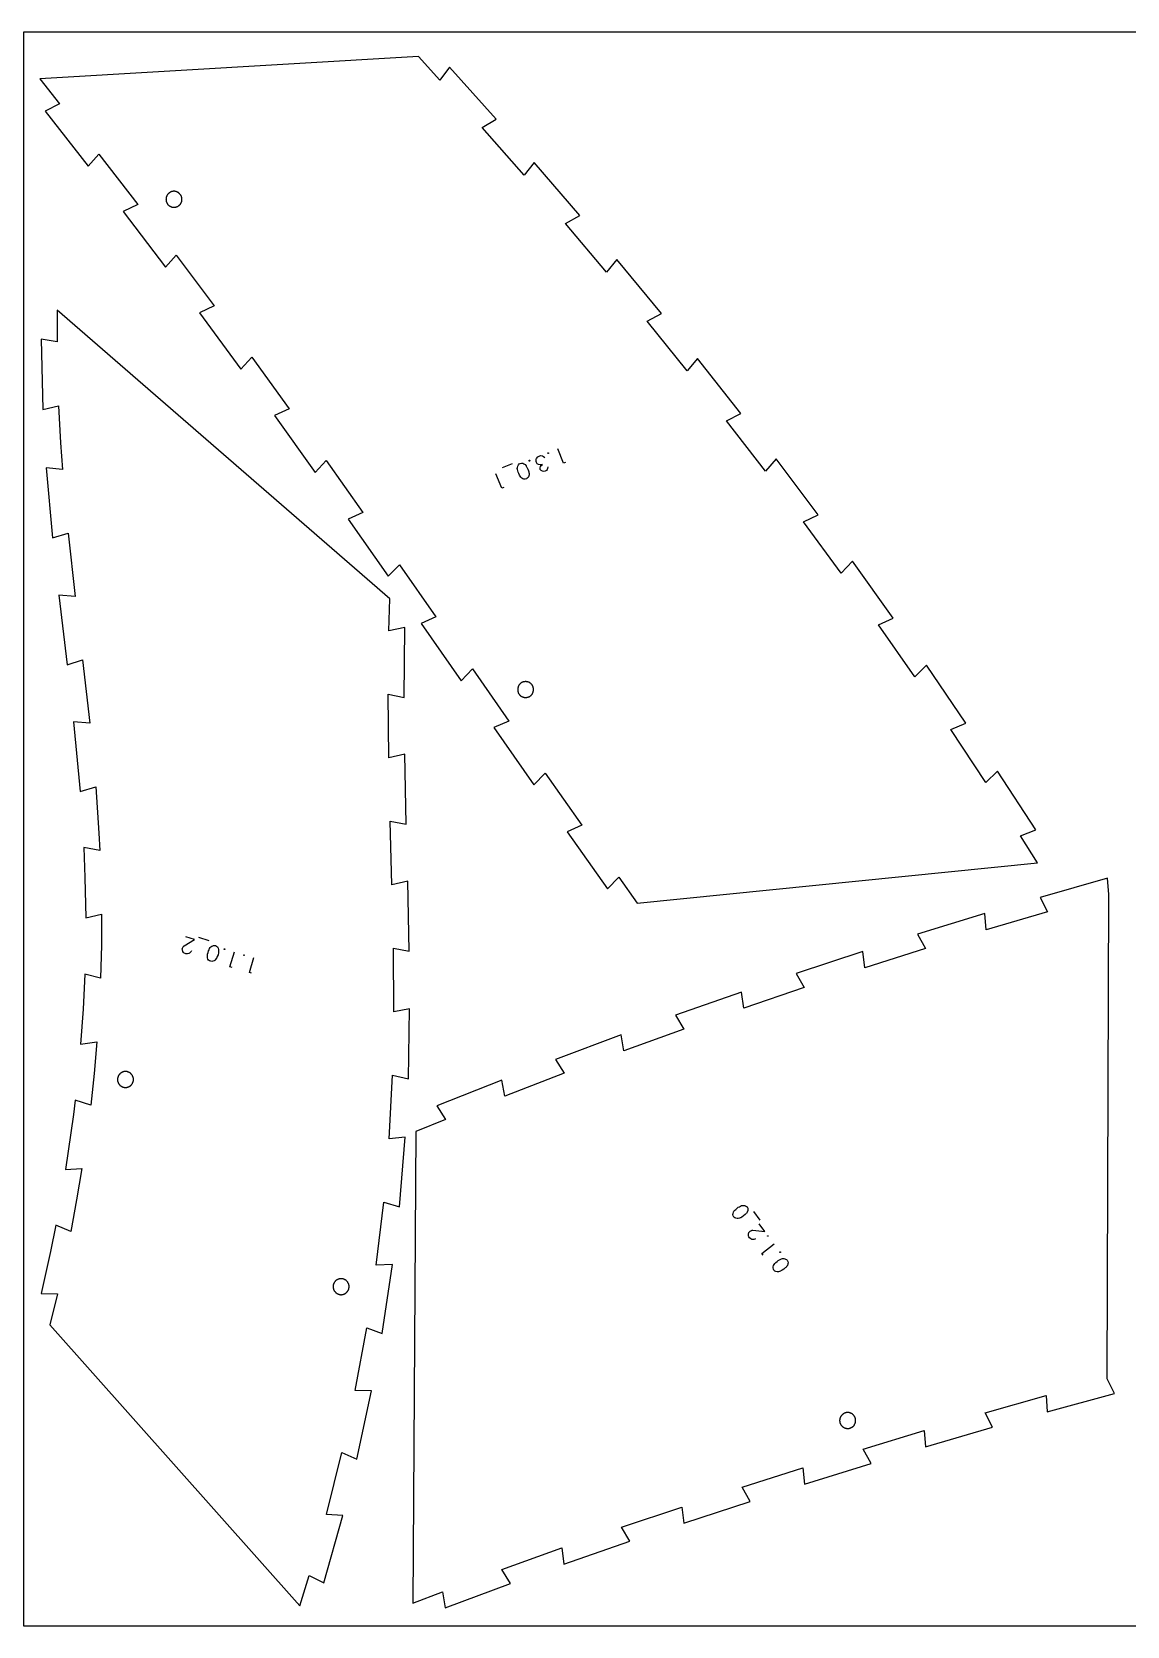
# Model space of a CAD drawing. Header units: millimetres. Extents: x 0 to 7990, y -5000 to -4000.
# Drawn here: x 5605 to 6292, y -5000 to -4000 of the extents above; entities that cross this region are included whole.
import ezdxf

# ---------------------------------------------------------------- set-up
doc = ezdxf.new("R2010")
doc.units = ezdxf.units.MM
doc.header["$MEASUREMENT"] = 0
for name, color, linetype, true_color in [('Default', 18, 'Continuous', 0x000000), ('nest$l_engrave_text', 5, 'Continuous', 0x0000ff), ('nest$l_inner_cut', 3, 'Continuous', 0x00ff00), ('nest$l_outer_cut', 1, 'Continuous', 0xff0000)]:
    doc.layers.add(name, color=color, linetype=linetype, true_color=true_color)

msp = doc.modelspace()

# ---------------------------------------------------------------- linework, layer by layer
at = {"layer": 'Default'}
msp.add_lwpolyline([(5600, -5000), (5600, -4000), (6300, -4000), (6300, -5000)], close=True, dxfattribs=at)
at = {"layer": 'nest$l_engrave_text'}
for points in [[(5917.2, -4269.2), (5917.1, -4269.2), (5916.9, -4269), (5916.9, -4268.9), (5917.1, -4268.7), (5917.2, -4268.7), (5917.4, -4268.9), (5917.4, -4269.1)], [(5929.1, -4264.4), (5928.9, -4264.4), (5928.8, -4264.3), (5928.8, -4264.1), (5928.9, -4264), (5929.1, -4264), (5929.2, -4264.1), (5929.2, -4264.3)], [(5913, -4270.6), (5913.7, -4270.9), (5914.4, -4271.4), (5915.1, -4272.2), (5915.2, -4272.3), (5915.2, -4272.5), (5915.4, -4272.8), (5915.6, -4273.1), (5916.2, -4274.3), (5916.6, -4275.4), (5916.7, -4275.9), (5916.8, -4276.3), (5916.8, -4276.5), (5916.9, -4276.7), (5916.9, -4277.3), (5916.9, -4277.9), (5916.8, -4278.4), (5916.7, -4278.7), (5916.3, -4279.5), (5915.8, -4280), (5915.3, -4280.3), (5914.5, -4280.6), (5913.7, -4280.5), (5913, -4280.3), (5912.3, -4279.9), (5911.8, -4279.4), (5911.3, -4278.6), (5910.9, -4278), (5910.5, -4277.1), (5910.1, -4276.1), (5909.8, -4275.3), (5909.6, -4274.5), (5909.5, -4273.9), (5909.6, -4273.2), (5909.8, -4272.5), (5910, -4271.9), (5910.3, -4271.5), (5910.8, -4271), (5911.3, -4270.7), (5912.1, -4270.6)], [(5721.5, -4574), (5721.9, -4574.7), (5722.2, -4575.5), (5722.2, -4576.6), (5722.2, -4576.7), (5722.2, -4576.9), (5722.1, -4577.2), (5722, -4577.6), (5721.8, -4578.9), (5721.3, -4580), (5721.1, -4580.5), (5721, -4580.8), (5720.9, -4581), (5720.8, -4581.1), (5720, -4582.1), (5719.7, -4582.5), (5719.4, -4582.7), (5718.6, -4583), (5717.9, -4583.1), (5717.2, -4583), (5716.5, -4582.7), (5715.9, -4582.2), (5715.5, -4581.6), (5715.3, -4580.8), (5715.2, -4580.1), (5715.2, -4579.2), (5715.3, -4578.5), (5715.6, -4577.4), (5715.9, -4576.5), (5716.2, -4575.7), (5716.5, -4575), (5716.8, -4574.4), (5717.3, -4573.9), (5717.9, -4573.5), (5718.5, -4573.2), (5719, -4573), (5719.6, -4573), (5720.2, -4573.1), (5720.9, -4573.4)], [(5725.8, -4575.6), (5725.6, -4575.5), (5725.6, -4575.3), (5725.7, -4575.1), (5725.9, -4575.1), (5726.1, -4575.2), (5726.1, -4575.4), (5726, -4575.6)], [(5738, -4579.3), (5737.9, -4579.2), (5737.9, -4579), (5738, -4578.9), (5738.1, -4578.9), (5738.3, -4579), (5738.3, -4579.2), (5738.2, -4579.3)], [(6054.2, -4738.6), (6054.2, -4739.4), (6053.8, -4740.3), (6053.3, -4741.1), (6053.2, -4741.2), (6053, -4741.4), (6052.8, -4741.6), (6052.5, -4741.9), (6051.5, -4742.7), (6050.5, -4743.4), (6050.1, -4743.6), (6049.8, -4743.8), (6049.5, -4743.9), (6049.4, -4744), (6048.9, -4744.2), (6048.2, -4744.3), (6047.7, -4744.4), (6047.4, -4744.4), (6046.6, -4744.2), (6046, -4743.9), (6045.5, -4743.4), (6045, -4742.7), (6044.8, -4741.9), (6044.9, -4741.2), (6045.2, -4740.4), (6045.5, -4739.8), (6046.1, -4739.1), (6046.6, -4738.6), (6047.4, -4737.9), (6048.2, -4737.3), (6048.9, -4736.9), (6049.6, -4736.5), (6050.2, -4736.2), (6050.8, -4736.1), (6051.6, -4736.1), (6052.2, -4736.2), (6052.8, -4736.3), (6053.3, -4736.7), (6053.7, -4737.1), (6054.1, -4737.8)], [(6066.6, -4755.4), (6066.5, -4755.3), (6066.6, -4755.1), (6066.8, -4755.1), (6066.9, -4755.1), (6067, -4755.3), (6066.9, -4755.5), (6066.7, -4755.5)], [(6079.4, -4772.1), (6079.3, -4772.8), (6079, -4773.7), (6078.4, -4774.5), (6078.4, -4774.6), (6078.2, -4774.8), (6078, -4775), (6077.7, -4775.3), (6076.7, -4776.1), (6075.7, -4776.8), (6075.3, -4777), (6074.9, -4777.2), (6074.7, -4777.3), (6074.6, -4777.4), (6073.4, -4777.7), (6072.9, -4777.8), (6072.6, -4777.8), (6071.7, -4777.6), (6071.1, -4777.3), (6070.6, -4776.8), (6070.2, -4776.1), (6070, -4775.3), (6070.1, -4774.6), (6070.3, -4773.8), (6070.7, -4773.2), (6071.2, -4772.5), (6071.8, -4772), (6072.6, -4771.3), (6073.3, -4770.7), (6074, -4770.3), (6074.8, -4769.9), (6075.3, -4769.6), (6076, -4769.5), (6076.8, -4769.5), (6077.4, -4769.6), (6077.9, -4769.8), (6078.5, -4770.1), (6078.9, -4770.5), (6079.2, -4771.2)], [(6074.3, -4765.6), (6074.2, -4765.5), (6074.3, -4765.3), (6074.5, -4765.2), (6074.6, -4765.3), (6074.7, -4765.5), (6074.6, -4765.7), (6074.4, -4765.7)]]:
    msp.add_lwpolyline(points, close=True, dxfattribs=at)
for points in [[(5928.8, -4272.9), (5928.6, -4273.9), (5928.3, -4274.5), (5927.8, -4275.1), (5927.1, -4275.6), (5926.2, -4275.8), (5925.3, -4275.6), (5924.5, -4275.1), (5924, -4274.4), (5923.8, -4273.5), (5924.1, -4272.6), (5924.6, -4271.9), (5925.4, -4271.3), (5924, -4271.5), (5922.9, -4271.4), (5922.1, -4270.9), (5921.5, -4270.1), (5921.3, -4269.4), (5921.3, -4268.7), (5921.3, -4268.1), (5921.6, -4267.5), (5922.4, -4266.6), (5923.6, -4265.9), (5924.4, -4265.7), (5925.3, -4265.9), (5926, -4266.3), (5926.8, -4266.9)], [(5939.9, -4270.1), (5938.6, -4270.6), (5934.9, -4261.5)], [(5901.1, -4285.7), (5899.8, -4286.3), (5896.1, -4277.2)], [(5906.3, -4270.9), (5900, -4273.5)], [(5705.1, -4576.5), (5704.9, -4576.9), (5704.4, -4577.5), (5704, -4577.8), (5703.5, -4578.1), (5702.6, -4578.3), (5701.6, -4578.2), (5701.1, -4578.1), (5700.6, -4577.8), (5700.2, -4577.4), (5699.8, -4576.9), (5699.5, -4575.8), (5699.4, -4575.3), (5699.5, -4574.8), (5699.9, -4573.9), (5700.1, -4573.6), (5700.2, -4573.5), (5700.6, -4573.2), (5707, -4569.3), (5701.5, -4567.6)], [(5716.2, -4570.1), (5709.7, -4568.1)], [(5730.6, -4586.8), (5729.3, -4586.4), (5732.1, -4577)], [(5742.8, -4590.5), (5741.5, -4590.1), (5744.3, -4580.7)], [(6062, -4745.3), (6057.9, -4739.9)], [(6059.1, -4757), (6058.6, -4757.2), (6058, -4757.4), (6057.4, -4757.4), (6056.8, -4757.4), (6056, -4757), (6055.2, -4756.4), (6054.9, -4755.9), (6054.7, -4755.4), (6054.6, -4754.8), (6054.6, -4754.2), (6054.9, -4753.2), (6055.2, -4752.7), (6055.6, -4752.3), (6056.4, -4751.9), (6056.7, -4751.8), (6056.9, -4751.7), (6057.3, -4751.7), (6064.8, -4752.4), (6061.3, -4747.7)], [(6063.9, -4767.3), (6063, -4766.2), (6070.8, -4760.3)]]:
    msp.add_lwpolyline(points, dxfattribs=at)
at = {"layer": 'nest$l_inner_cut'}
for points in [[(5689.5, -4106.9), (5689.6, -4107.1), (5689.7, -4107.2), (5689.7, -4107.4), (5689.8, -4107.5), (5689.9, -4107.7), (5690, -4107.8), (5690.1, -4108), (5690.2, -4108.1), (5690.3, -4108.2), (5690.4, -4108.4), (5690.5, -4108.5), (5690.7, -4108.6), (5690.8, -4108.7), (5690.9, -4108.8), (5691.1, -4109), (5691.2, -4109.1), (5691.3, -4109.2), (5691.5, -4109.3), (5691.6, -4109.3), (5691.8, -4109.4), (5691.9, -4109.5), (5692.1, -4109.6), (5692.3, -4109.7), (5692.4, -4109.7), (5692.6, -4109.8), (5692.7, -4109.8), (5692.9, -4109.9), (5693.1, -4109.9), (5693.3, -4109.9), (5693.4, -4110), (5693.6, -4110), (5693.8, -4110), (5693.9, -4110), (5694.1, -4110), (5694.3, -4110), (5694.5, -4110), (5694.6, -4110), (5694.8, -4110), (5695, -4110), (5695.1, -4109.9), (5695.3, -4109.9), (5695.5, -4109.8), (5695.7, -4109.8), (5695.8, -4109.7), (5696, -4109.7), (5696.1, -4109.6), (5696.3, -4109.5), (5696.5, -4109.5), (5696.6, -4109.4), (5696.8, -4109.3), (5696.9, -4109.2), (5697, -4109.1), (5697.2, -4109), (5697.3, -4108.9), (5697.5, -4108.8), (5697.6, -4108.7), (5697.7, -4108.5), (5697.8, -4108.4), (5697.9, -4108.3), (5698.1, -4108.2), (5698.2, -4108), (5698.3, -4107.9), (5698.4, -4107.7), (5698.4, -4107.6), (5698.5, -4107.4), (5698.6, -4107.3), (5698.7, -4107.1), (5698.8, -4107), (5698.8, -4106.8), (5698.9, -4106.6), (5698.9, -4106.5), (5699, -4106.3), (5699, -4106.1), (5699.1, -4106), (5699.1, -4105.8), (5699.1, -4105.6), (5699.1, -4105.5), (5699.1, -4105.3), (5699.1, -4105.1), (5699.1, -4104.9), (5699.1, -4104.8), (5699.1, -4104.6), (5699.1, -4104.4), (5699.1, -4104.2), (5699.1, -4104.1), (5699, -4103.9), (5699, -4103.7), (5698.9, -4103.6), (5698.9, -4103.4), (5698.8, -4103.2), (5698.8, -4103.1), (5698.7, -4102.9), (5698.6, -4102.8), (5698.5, -4102.6), (5698.4, -4102.5), (5698.3, -4102.3), (5698.2, -4102.2), (5698.1, -4102), (5698, -4101.9), (5697.9, -4101.8), (5697.8, -4101.6), (5697.7, -4101.5), (5697.6, -4101.4), (5697.4, -4101.3), (5697.3, -4101.2), (5697.2, -4101), (5697, -4100.9), (5696.9, -4100.8), (5696.7, -4100.8), (5696.6, -4100.7), (5696.4, -4100.6), (5696.3, -4100.5), (5696.1, -4100.4), (5696, -4100.4), (5695.8, -4100.3), (5695.6, -4100.3), (5695.5, -4100.2), (5695.3, -4100.2), (5695.1, -4100.1), (5695, -4100.1), (5694.8, -4100.1), (5694.6, -4100), (5694.4, -4100), (5694.3, -4100), (5694.1, -4100), (5693.9, -4100), (5693.7, -4100), (5693.6, -4100.1), (5693.4, -4100.1), (5693.2, -4100.1), (5693.1, -4100.1), (5692.9, -4100.2), (5692.7, -4100.2), (5692.6, -4100.3), (5692.4, -4100.3), (5692.2, -4100.4), (5692.1, -4100.5), (5691.9, -4100.6), (5691.8, -4100.6), (5691.6, -4100.7), (5691.5, -4100.8), (5691.3, -4100.9), (5691.2, -4101), (5691, -4101.1), (5690.9, -4101.2), (5690.8, -4101.3), (5690.7, -4101.5), (5690.5, -4101.6), (5690.4, -4101.7), (5690.3, -4101.8), (5690.2, -4102), (5690.1, -4102.1), (5690, -4102.3), (5689.9, -4102.4), (5689.8, -4102.5), (5689.7, -4102.7), (5689.6, -4102.9), (5689.6, -4103), (5689.5, -4103.2), (5689.4, -4103.3), (5689.4, -4103.5), (5689.3, -4103.7), (5689.3, -4103.8), (5689.3, -4104), (5689.2, -4104.2), (5689.2, -4104.3), (5689.2, -4104.5), (5689.2, -4104.7), (5689.2, -4104.9), (5689.1, -4105), (5689.2, -4105.2), (5689.2, -4105.4), (5689.2, -4105.6), (5689.2, -4105.7), (5689.2, -4105.9), (5689.3, -4106.1), (5689.3, -4106.2), (5689.3, -4106.4), (5689.4, -4106.6), (5689.4, -4106.7)], [(5910.1, -4414.4), (5910.2, -4414.6), (5910.3, -4414.7), (5910.3, -4414.9), (5910.4, -4415), (5910.5, -4415.2), (5910.6, -4415.3), (5910.7, -4415.5), (5910.8, -4415.6), (5910.9, -4415.7), (5911, -4415.9), (5911.2, -4416), (5911.3, -4416.1), (5911.4, -4416.2), (5911.5, -4416.4), (5911.7, -4416.5), (5911.8, -4416.6), (5912, -4416.7), (5912.1, -4416.8), (5912.2, -4416.9), (5912.4, -4416.9), (5912.6, -4417), (5912.7, -4417.1), (5912.9, -4417.2), (5913, -4417.2), (5913.2, -4417.3), (5913.4, -4417.3), (5913.5, -4417.4), (5913.7, -4417.4), (5913.9, -4417.5), (5914, -4417.5), (5914.2, -4417.5), (5914.4, -4417.5), (5914.6, -4417.5), (5914.7, -4417.5), (5914.9, -4417.5), (5915.1, -4417.5), (5915.2, -4417.5), (5915.4, -4417.5), (5915.6, -4417.5), (5915.8, -4417.4), (5915.9, -4417.4), (5916.1, -4417.4), (5916.3, -4417.3), (5916.4, -4417.3), (5916.6, -4417.2), (5916.8, -4417.1), (5916.9, -4417.1), (5917.1, -4417), (5917.2, -4416.9), (5917.4, -4416.8), (5917.5, -4416.7), (5917.7, -4416.6), (5917.8, -4416.5), (5917.9, -4416.4), (5918.1, -4416.3), (5918.2, -4416.2), (5918.3, -4416), (5918.4, -4415.9), (5918.6, -4415.8), (5918.7, -4415.7), (5918.8, -4415.5), (5918.9, -4415.4), (5919, -4415.2), (5919.1, -4415.1), (5919.1, -4414.9), (5919.2, -4414.8), (5919.3, -4414.6), (5919.4, -4414.5), (5919.4, -4414.3), (5919.5, -4414.1), (5919.5, -4414), (5919.6, -4413.8), (5919.6, -4413.6), (5919.7, -4413.5), (5919.7, -4413.3), (5919.7, -4413.1), (5919.7, -4413), (5919.8, -4412.8), (5919.8, -4412.6), (5919.8, -4412.4), (5919.8, -4412.3), (5919.7, -4412.1), (5919.7, -4411.9), (5919.7, -4411.7), (5919.7, -4411.6), (5919.6, -4411.4), (5919.6, -4411.2), (5919.5, -4411.1), (5919.5, -4410.9), (5919.4, -4410.7), (5919.4, -4410.6), (5919.3, -4410.4), (5919.2, -4410.3), (5919.1, -4410.1), (5919.1, -4410), (5919, -4409.8), (5918.9, -4409.7), (5918.8, -4409.5), (5918.7, -4409.4), (5918.5, -4409.3), (5918.4, -4409.1), (5918.3, -4409), (5918.2, -4408.9), (5918.1, -4408.8), (5917.9, -4408.7), (5917.8, -4408.6), (5917.6, -4408.5), (5917.5, -4408.4), (5917.4, -4408.3), (5917.2, -4408.2), (5917.1, -4408.1), (5916.9, -4408), (5916.7, -4407.9), (5916.6, -4407.9), (5916.4, -4407.8), (5916.2, -4407.8), (5916.1, -4407.7), (5915.9, -4407.7), (5915.7, -4407.6), (5915.6, -4407.6), (5915.4, -4407.6), (5915.2, -4407.6), (5915.1, -4407.5), (5914.9, -4407.5), (5914.7, -4407.5), (5914.5, -4407.5), (5914.4, -4407.6), (5914.2, -4407.6), (5914, -4407.6), (5913.8, -4407.6), (5913.7, -4407.7), (5913.5, -4407.7), (5913.3, -4407.7), (5913.2, -4407.8), (5913, -4407.9), (5912.8, -4407.9), (5912.7, -4408), (5912.5, -4408.1), (5912.4, -4408.1), (5912.2, -4408.2), (5912.1, -4408.3), (5911.9, -4408.4), (5911.8, -4408.5), (5911.7, -4408.6), (5911.5, -4408.7), (5911.4, -4408.8), (5911.3, -4409), (5911.1, -4409.1), (5911, -4409.2), (5910.9, -4409.3), (5910.8, -4409.5), (5910.7, -4409.6), (5910.6, -4409.8), (5910.5, -4409.9), (5910.4, -4410.1), (5910.3, -4410.2), (5910.3, -4410.4), (5910.2, -4410.5), (5910.1, -4410.7), (5910.1, -4410.8), (5910, -4411), (5910, -4411.2), (5909.9, -4411.3), (5909.9, -4411.5), (5909.8, -4411.7), (5909.8, -4411.9), (5909.8, -4412), (5909.8, -4412.2), (5909.8, -4412.4), (5909.8, -4412.5), (5909.8, -4412.7), (5909.8, -4412.9), (5909.8, -4413.1), (5909.8, -4413.2), (5909.8, -4413.4), (5909.9, -4413.6), (5909.9, -4413.8), (5910, -4413.9), (5910, -4414.1), (5910.1, -4414.2)], [(5659, -4655.7), (5658.9, -4655.8), (5658.9, -4656), (5658.8, -4656.2), (5658.8, -4656.4), (5658.8, -4656.5), (5658.8, -4656.7), (5658.7, -4656.9), (5658.7, -4657), (5658.7, -4657.2), (5658.7, -4657.4), (5658.8, -4657.6), (5658.8, -4657.7), (5658.8, -4657.9), (5658.8, -4658.1), (5658.9, -4658.3), (5658.9, -4658.4), (5659, -4658.6), (5659, -4658.8), (5659.1, -4658.9), (5659.1, -4659.1), (5659.2, -4659.2), (5659.3, -4659.4), (5659.4, -4659.5), (5659.4, -4659.7), (5659.5, -4659.8), (5659.6, -4660), (5659.7, -4660.1), (5659.8, -4660.3), (5659.9, -4660.4), (5660.1, -4660.5), (5660.2, -4660.7), (5660.3, -4660.8), (5660.4, -4660.9), (5660.6, -4661), (5660.7, -4661.1), (5660.8, -4661.2), (5661, -4661.3), (5661.1, -4661.4), (5661.3, -4661.5), (5661.4, -4661.6), (5661.6, -4661.7), (5661.7, -4661.7), (5661.9, -4661.8), (5662.1, -4661.9), (5662.2, -4661.9), (5662.4, -4662), (5662.6, -4662), (5662.7, -4662), (5662.9, -4662.1), (5663.1, -4662.1), (5663.3, -4662.1), (5663.4, -4662.1), (5663.6, -4662.1), (5663.8, -4662.1), (5663.9, -4662.1), (5664.1, -4662.1), (5664.3, -4662.1), (5664.5, -4662.1), (5664.6, -4662.1), (5664.8, -4662), (5665, -4662), (5665.1, -4661.9), (5665.3, -4661.9), (5665.5, -4661.8), (5665.6, -4661.8), (5665.8, -4661.7), (5665.9, -4661.6), (5666.1, -4661.5), (5666.3, -4661.5), (5666.4, -4661.4), (5666.5, -4661.3), (5666.7, -4661.2), (5666.8, -4661.1), (5667, -4661), (5667.1, -4660.8), (5667.2, -4660.7), (5667.3, -4660.6), (5667.5, -4660.5), (5667.6, -4660.3), (5667.7, -4660.2), (5667.8, -4660.1), (5667.9, -4659.9), (5668, -4659.8), (5668.1, -4659.6), (5668.2, -4659.5), (5668.2, -4659.3), (5668.3, -4659.2), (5668.4, -4659), (5668.4, -4658.9), (5668.5, -4658.7), (5668.5, -4658.5), (5668.6, -4658.4), (5668.6, -4658.2), (5668.7, -4658), (5668.7, -4657.8), (5668.7, -4657.7), (5668.7, -4657.5), (5668.7, -4657.3), (5668.7, -4657.2), (5668.7, -4657), (5668.7, -4656.8), (5668.7, -4656.6), (5668.7, -4656.5), (5668.7, -4656.3), (5668.6, -4656.1), (5668.6, -4655.9), (5668.5, -4655.8), (5668.5, -4655.6), (5668.4, -4655.5), (5668.4, -4655.3), (5668.3, -4655.1), (5668.2, -4655), (5668.2, -4654.8), (5668.1, -4654.7), (5668, -4654.5), (5667.9, -4654.4), (5667.8, -4654.2), (5667.7, -4654.1), (5667.6, -4654), (5667.5, -4653.8), (5667.4, -4653.7), (5667.2, -4653.6), (5667.1, -4653.4), (5667, -4653.3), (5666.8, -4653.2), (5666.7, -4653.1), (5666.6, -4653), (5666.4, -4652.9), (5666.3, -4652.8), (5666.1, -4652.7), (5666, -4652.7), (5665.8, -4652.6), (5665.6, -4652.5), (5665.5, -4652.5), (5665.3, -4652.4), (5665.2, -4652.3), (5665, -4652.3), (5664.8, -4652.3), (5664.7, -4652.2), (5664.5, -4652.2), (5664.3, -4652.2), (5664.1, -4652.2), (5664, -4652.1), (5663.8, -4652.1), (5663.6, -4652.1), (5663.4, -4652.2), (5663.3, -4652.2), (5663.1, -4652.2), (5662.9, -4652.2), (5662.8, -4652.2), (5662.6, -4652.3), (5662.4, -4652.3), (5662.2, -4652.4), (5662.1, -4652.4), (5661.9, -4652.5), (5661.8, -4652.6), (5661.6, -4652.6), (5661.4, -4652.7), (5661.3, -4652.8), (5661.1, -4652.9), (5661, -4653), (5660.9, -4653.1), (5660.7, -4653.2), (5660.6, -4653.3), (5660.4, -4653.4), (5660.3, -4653.5), (5660.2, -4653.6), (5660.1, -4653.7), (5660, -4653.9), (5659.8, -4654), (5659.7, -4654.1), (5659.6, -4654.3), (5659.5, -4654.4), (5659.4, -4654.6), (5659.4, -4654.7), (5659.3, -4654.9), (5659.2, -4655), (5659.1, -4655.2), (5659.1, -4655.4), (5659, -4655.5)], [(5794.2, -4785.6), (5794.2, -4785.8), (5794.1, -4785.9), (5794.1, -4786.1), (5794.1, -4786.3), (5794, -4786.4), (5794, -4786.6), (5794, -4786.8), (5794, -4787), (5794, -4787.1), (5794, -4787.3), (5794, -4787.5), (5794, -4787.7), (5794.1, -4787.8), (5794.1, -4788), (5794.1, -4788.2), (5794.2, -4788.3), (5794.2, -4788.5), (5794.3, -4788.7), (5794.3, -4788.8), (5794.4, -4789), (5794.5, -4789.2), (5794.5, -4789.3), (5794.6, -4789.5), (5794.7, -4789.6), (5794.8, -4789.8), (5794.9, -4789.9), (5795, -4790), (5795.1, -4790.2), (5795.2, -4790.3), (5795.3, -4790.4), (5795.5, -4790.6), (5795.6, -4790.7), (5795.7, -4790.8), (5795.8, -4790.9), (5796, -4791), (5796.1, -4791.1), (5796.3, -4791.2), (5796.4, -4791.3), (5796.6, -4791.4), (5796.7, -4791.5), (5796.9, -4791.6), (5797, -4791.6), (5797.2, -4791.7), (5797.3, -4791.8), (5797.5, -4791.8), (5797.7, -4791.9), (5797.8, -4791.9), (5798, -4792), (5798.2, -4792), (5798.4, -4792), (5798.5, -4792), (5798.7, -4792.1), (5798.9, -4792.1), (5799, -4792.1), (5799.2, -4792.1), (5799.4, -4792), (5799.6, -4792), (5799.7, -4792), (5799.9, -4792), (5800.1, -4791.9), (5800.2, -4791.9), (5800.4, -4791.9), (5800.6, -4791.8), (5800.7, -4791.7), (5800.9, -4791.7), (5801.1, -4791.6), (5801.2, -4791.5), (5801.4, -4791.5), (5801.5, -4791.4), (5801.7, -4791.3), (5801.8, -4791.2), (5802, -4791.1), (5802.1, -4791), (5802.2, -4790.9), (5802.4, -4790.8), (5802.5, -4790.6), (5802.6, -4790.5), (5802.7, -4790.4), (5802.8, -4790.3), (5803, -4790.1), (5803.1, -4790), (5803.2, -4789.8), (5803.3, -4789.7), (5803.3, -4789.6), (5803.4, -4789.4), (5803.5, -4789.2), (5803.6, -4789.1), (5803.6, -4788.9), (5803.7, -4788.8), (5803.8, -4788.6), (5803.8, -4788.4), (5803.9, -4788.3), (5803.9, -4788.1), (5803.9, -4787.9), (5804, -4787.8), (5804, -4787.6), (5804, -4787.4), (5804, -4787.2), (5804, -4787.1), (5804, -4786.9), (5804, -4786.7), (5804, -4786.5), (5804, -4786.4), (5803.9, -4786.2), (5803.9, -4786), (5803.9, -4785.9), (5803.8, -4785.7), (5803.8, -4785.5), (5803.7, -4785.4), (5803.7, -4785.2), (5803.6, -4785), (5803.5, -4784.9), (5803.4, -4784.7), (5803.3, -4784.6), (5803.3, -4784.4), (5803.2, -4784.3), (5803.1, -4784.1), (5803, -4784), (5802.9, -4783.9), (5802.7, -4783.7), (5802.6, -4783.6), (5802.5, -4783.5), (5802.4, -4783.4), (5802.2, -4783.3), (5802.1, -4783.1), (5802, -4783), (5801.8, -4782.9), (5801.7, -4782.8), (5801.5, -4782.7), (5801.4, -4782.7), (5801.2, -4782.6), (5801.1, -4782.5), (5800.9, -4782.4), (5800.8, -4782.4), (5800.6, -4782.3), (5800.4, -4782.3), (5800.3, -4782.2), (5800.1, -4782.2), (5799.9, -4782.1), (5799.8, -4782.1), (5799.6, -4782.1), (5799.4, -4782.1), (5799.2, -4782.1), (5799.1, -4782.1), (5798.9, -4782.1), (5798.7, -4782.1), (5798.5, -4782.1), (5798.4, -4782.1), (5798.2, -4782.1), (5798, -4782.2), (5797.9, -4782.2), (5797.7, -4782.2), (5797.5, -4782.3), (5797.4, -4782.3), (5797.2, -4782.4), (5797, -4782.5), (5796.9, -4782.5), (5796.7, -4782.6), (5796.6, -4782.7), (5796.4, -4782.8), (5796.3, -4782.9), (5796.1, -4783), (5796, -4783.1), (5795.8, -4783.2), (5795.7, -4783.3), (5795.6, -4783.4), (5795.5, -4783.5), (5795.3, -4783.7), (5795.2, -4783.8), (5795.1, -4783.9), (5795, -4784.1), (5794.9, -4784.2), (5794.8, -4784.3), (5794.7, -4784.5), (5794.6, -4784.6), (5794.6, -4784.8), (5794.5, -4785), (5794.4, -4785.1), (5794.3, -4785.3), (5794.3, -4785.4)], [(6113.8, -4867.1), (6113.7, -4867.2), (6113.6, -4867.3), (6113.4, -4867.4), (6113.3, -4867.5), (6113.2, -4867.6), (6113.1, -4867.8), (6113, -4867.9), (6112.8, -4868), (6112.7, -4868.2), (6112.7, -4868.3), (6112.6, -4868.5), (6112.5, -4868.6), (6112.4, -4868.8), (6112.3, -4868.9), (6112.2, -4869.1), (6112.2, -4869.2), (6112.1, -4869.4), (6112.1, -4869.6), (6112, -4869.7), (6112, -4869.9), (6111.9, -4870.1), (6111.9, -4870.2), (6111.9, -4870.4), (6111.9, -4870.6), (6111.8, -4870.8), (6111.8, -4870.9), (6111.8, -4871.1), (6111.8, -4871.3), (6111.9, -4871.5), (6111.9, -4871.6), (6111.9, -4871.8), (6111.9, -4872), (6112, -4872.1), (6112, -4872.3), (6112, -4872.5), (6112.1, -4872.6), (6112.2, -4872.8), (6112.2, -4873), (6112.3, -4873.1), (6112.4, -4873.3), (6112.4, -4873.4), (6112.5, -4873.6), (6112.6, -4873.7), (6112.7, -4873.9), (6112.8, -4874), (6112.9, -4874.2), (6113, -4874.3), (6113.1, -4874.4), (6113.3, -4874.5), (6113.4, -4874.7), (6113.5, -4874.8), (6113.7, -4874.9), (6113.8, -4875), (6113.9, -4875.1), (6114.1, -4875.2), (6114.2, -4875.3), (6114.4, -4875.4), (6114.5, -4875.5), (6114.7, -4875.6), (6114.8, -4875.6), (6115, -4875.7), (6115.2, -4875.8), (6115.3, -4875.8), (6115.5, -4875.9), (6115.7, -4875.9), (6115.8, -4875.9), (6116, -4876), (6116.2, -4876), (6116.3, -4876), (6116.5, -4876), (6116.7, -4876), (6116.9, -4876), (6117, -4876), (6117.2, -4876), (6117.4, -4876), (6117.5, -4876), (6117.7, -4876), (6117.9, -4875.9), (6118.1, -4875.9), (6118.2, -4875.9), (6118.4, -4875.8), (6118.6, -4875.7), (6118.7, -4875.7), (6118.9, -4875.6), (6119, -4875.5), (6119.2, -4875.5), (6119.3, -4875.4), (6119.5, -4875.3), (6119.6, -4875.2), (6119.8, -4875.1), (6119.9, -4875), (6120.1, -4874.9), (6120.2, -4874.8), (6120.3, -4874.6), (6120.4, -4874.5), (6120.6, -4874.4), (6120.7, -4874.3), (6120.8, -4874.1), (6120.9, -4874), (6121, -4873.9), (6121.1, -4873.7), (6121.2, -4873.6), (6121.2, -4873.4), (6121.3, -4873.3), (6121.4, -4873.1), (6121.5, -4872.9), (6121.5, -4872.8), (6121.6, -4872.6), (6121.6, -4872.4), (6121.7, -4872.3), (6121.7, -4872.1), (6121.8, -4871.9), (6121.8, -4871.8), (6121.8, -4871.6), (6121.8, -4871.4), (6121.8, -4871.2), (6121.8, -4871.1), (6121.8, -4870.9), (6121.8, -4870.7), (6121.8, -4870.6), (6121.8, -4870.4), (6121.8, -4870.2), (6121.7, -4870), (6121.7, -4869.9), (6121.7, -4869.7), (6121.6, -4869.5), (6121.5, -4869.4), (6121.5, -4869.2), (6121.4, -4869), (6121.3, -4868.9), (6121.3, -4868.7), (6121.2, -4868.6), (6121.1, -4868.4), (6121, -4868.3), (6120.9, -4868.1), (6120.8, -4868), (6120.7, -4867.9), (6120.6, -4867.7), (6120.5, -4867.6), (6120.3, -4867.5), (6120.2, -4867.4), (6120.1, -4867.2), (6120, -4867.1), (6119.8, -4867), (6119.7, -4866.9), (6119.5, -4866.8), (6119.4, -4866.7), (6119.2, -4866.7), (6119.1, -4866.6), (6118.9, -4866.5), (6118.8, -4866.4), (6118.6, -4866.4), (6118.4, -4866.3), (6118.3, -4866.3), (6118.1, -4866.2), (6117.9, -4866.2), (6117.8, -4866.1), (6117.6, -4866.1), (6117.4, -4866.1), (6117.3, -4866.1), (6117.1, -4866.1), (6116.9, -4866), (6116.7, -4866), (6116.6, -4866.1), (6116.4, -4866.1), (6116.2, -4866.1), (6116, -4866.1), (6115.9, -4866.1), (6115.7, -4866.2), (6115.5, -4866.2), (6115.4, -4866.3), (6115.2, -4866.3), (6115, -4866.4), (6114.9, -4866.4), (6114.7, -4866.5), (6114.6, -4866.6), (6114.4, -4866.7), (6114.3, -4866.8), (6114.1, -4866.9), (6114, -4867)]]:
    msp.add_lwpolyline(points, close=True, dxfattribs=at)
at = {"layer": 'nest$l_outer_cut'}
for points in [[(5610, -4029.5), (5622.4, -4045.2), (5613.3, -4049.7), (5640.4, -4084.3), (5647, -4076.6), (5671.4, -4108.2), (5662.2, -4112.6), (5688.8, -4147.6), (5695.5, -4140), (5719.4, -4171.9), (5710.2, -4176.3), (5736.2, -4211.6), (5743.1, -4204.1), (5766.4, -4236.4), (5757.2, -4240.6), (5782.7, -4276.4), (5789.7, -4268.9), (5812.7, -4301.5), (5803.4, -4305.6), (5828.6, -4341.5), (5835.6, -4334.2), (5858.5, -4366.9), (5849.2, -4371), (5874.3, -4407), (5881.4, -4399.6), (5904.2, -4432.3), (5894.9, -4436.4), (5920, -4472.4), (5927.1, -4465), (5950.1, -4497.7), (5940.8, -4501.8), (5966.2, -4537.6), (5973.2, -4530.2), (5984.8, -4546.5), (6236, -4521.2), (6225.3, -4504.3), (6234.8, -4500.6), (6210.9, -4463.7), (6203.6, -4470.8), (6181.5, -4437.6), (6190.9, -4433.6), (6166.2, -4397.3), (6159, -4404.6), (6136.1, -4371.9), (6145.4, -4367.7), (6119.8, -4332.1), (6112.8, -4339.5), (6089.2, -4307.4), (6098.4, -4303), (6071.9, -4267.9), (6065.2, -4275.5), (6040.8, -4243.9), (6049.9, -4239.3), (6022.7, -4204.8), (6016.1, -4212.6), (5991, -4181.5), (6000, -4176.7), (5972.1, -4142.8), (5965.6, -4150.7), (5939.9, -4120.2), (5948.8, -4115.2), (5920.2, -4081.9), (5913.9, -4089.9), (5887.6, -4059.9), (5896.4, -4054.8), (5867, -4022.1), (5860.9, -4030.2), (5847.5, -4015.5)], [(5620.9, -4174.5), (5620.9, -4194.5), (5610.9, -4192.8), (5611.9, -4236.8), (5621.8, -4234.5), (5623, -4257.8), (5624.2, -4274.5), (5614, -4273.4), (5618, -4317.3), (5627.8, -4314.4), (5632.1, -4354.2), (5622, -4353.3), (5627.1, -4397.1), (5636.8, -4393.9), (5641.3, -4433.7), (5631.1, -4432.7), (5635.3, -4476.5), (5645.1, -4473.6), (5647.1, -4502.6), (5647.7, -4513.5), (5637.6, -4511.7), (5638.3, -4530.4), (5638.8, -4555.8), (5648.7, -4553.5), (5648.6, -4572.9), (5648.1, -4593.5), (5638.2, -4591), (5637.1, -4613), (5635.6, -4634.9), (5645.8, -4633.5), (5644, -4653.4), (5641.9, -4673.3), (5632.2, -4670), (5631.1, -4679), (5626.2, -4713.6), (5636.4, -4713), (5633.1, -4732.7), (5629.5, -4752.4), (5620.1, -4748.4), (5616.7, -4765), (5610.8, -4791.4), (5621, -4791.5), (5616.3, -4811), (5773.2, -4987.3), (5779, -4968.2), (5788.1, -4972.8), (5800, -4930.6), (5789.8, -4929.9), (5799.5, -4891.2), (5808.8, -4895.3), (5818.1, -4852.4), (5807.9, -4852.2), (5815.1, -4813), (5824.7, -4816.5), (5831.3, -4773.2), (5821.1, -4773.6), (5825.8, -4734.1), (5835.6, -4736.9), (5839.3, -4693.2), (5829.2, -4694.3), (5831.2, -4654.5), (5841.2, -4656.7), (5842, -4612.9), (5832, -4614.7), (5831.8, -4574.8), (5841.8, -4576.6), (5840.9, -4532.8), (5830.9, -4535), (5829.9, -4495.1), (5839.9, -4496.9), (5839, -4453.1), (5829, -4455.3), (5828.6, -4415.4), (5838.6, -4417.5), (5839.1, -4373.7), (5829, -4375.6), (5829.6, -4355.7)], [(6280.6, -4541.1), (6279.8, -4530.9), (6237.5, -4542.9), (6242.1, -4552), (6203.8, -4563.2), (6202.8, -4553.1), (6160.7, -4565.9), (6165.6, -4574.9), (6127.5, -4587), (6126.3, -4576.9), (6084.5, -4590.6), (6089.5, -4599.5), (6051.7, -4612.3), (6050.3, -4602.3), (6008.8, -4616.8), (6014, -4625.6), (5976.4, -4639.2), (5974.8, -4629.2), (5933.6, -4644.6), (5939, -4653.2), (5901.7, -4667.6), (5899.9, -4657.6), (5859, -4673.7), (5864.6, -4682.3), (5846, -4689.8), (5844, -4985.6), (5862.6, -4978.4), (5864.2, -4988.5), (5905.3, -4973.2), (5899.9, -4964.5), (5937.4, -4951), (5938.8, -4961.1), (5980.2, -4946.7), (5975, -4938), (6012.8, -4925.3), (6014, -4935.4), (6055.6, -4921.8), (6050.6, -4912.9), (6088.6, -4900.8), (6089.7, -4910.9), (6131.5, -4897.9), (6126.6, -4889), (6164.8, -4877.4), (6165.7, -4887.6), (6207.7, -4875.2), (6203, -4866.2), (6241.3, -4855.3), (6242, -4865.5), (6284.3, -4854), (6279.7, -4844.8)]]:
    msp.add_lwpolyline(points, close=True, dxfattribs=at)

doc.saveas('drawing.dxf')
